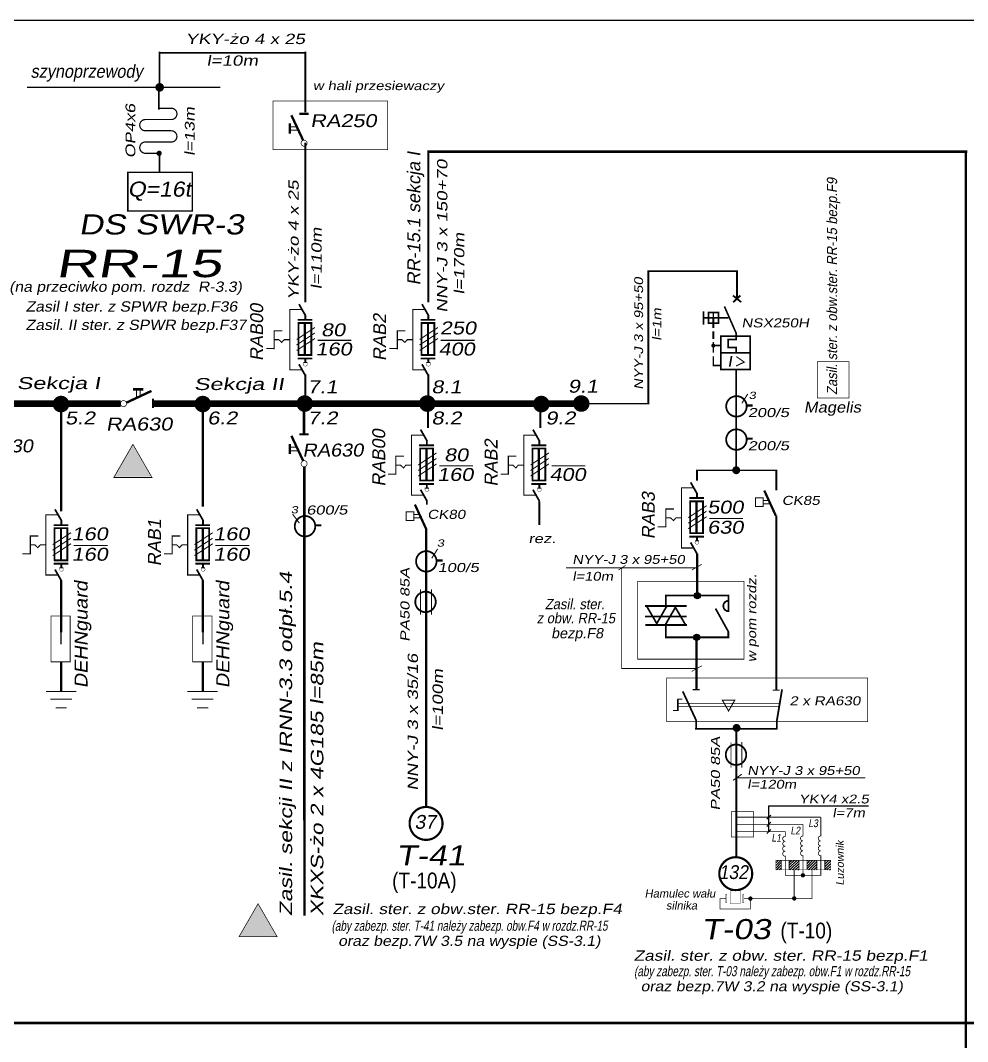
# Model space of a CAD drawing. Header units: millimetres. Extents: x 649 to 1239, y -5 to 425.
# Drawn here: x 727.9 to 859.7, y 277.9 to 420 of the extents above; entities that cross this region are included whole.
import ezdxf
from ezdxf.enums import TextEntityAlignment as Align

# ---------------------------------------------------------------- set-up
doc = ezdxf.new("R2010")
doc.units = ezdxf.units.MM
for name, pattern in [('DASHED', [19.05, 12.7, -6.35]), ('DASHED2', [9.525, 6.35, -3.175]), ('EPLANLINE7', [0])]:
    doc.linetypes.add(name, pattern=pattern)
for name, color, linetype in [('AUTOCONNECTING', 2, 'Continuous'), ('Ideowy', 7, 'Continuous'), ('napięcie zwrotne', 2, 'Continuous'), ('SYMBOL', 1, 'Continuous'), ('TEKST', 5, 'Continuous')]:
    doc.layers.add(name, color=color, linetype=linetype)
doc.layers.add('EPLAN108', color=5, linetype='Continuous', lineweight=35)
doc.layers.add('EPLAN300', color=5, linetype='Continuous', lineweight=25)
doc.styles.add('styl1', font='arial.ttf', dxfattribs={"width": 0.8, "oblique": 10, "height": 2.8})
pattern_1 = [(45, (805.4534, 274.50642), (-0.1844973, 0.1844973), [])]

msp = doc.modelspace()

# ---------------------------------------------------------------- hatches: boundary and pattern name
at = {"linetype": 'Continuous', "lineweight": 25, "ltscale": 1.5}
h = msp.add_hatch(dxfattribs=at)
h.set_pattern_fill('ANSI31', scale=2.087348, style=0)
h.set_pattern_definition(pattern_1)
h.paths.add_polyline_path([(832.99, 301.78), (833.75, 301.78), (833.75, 303.11), (832.99, 303.11)])
h = msp.add_hatch(dxfattribs=at)
h.set_pattern_fill('ANSI31', scale=2.087348, style=0)
h.set_pattern_definition(pattern_1)
h.paths.add_polyline_path([(836.22, 303.11), (834.85, 303.11), (834.85, 301.78), (836.22, 301.78)])
h.paths.add_polyline_path([(838.7, 303.11), (837.33, 303.11), (837.33, 301.78), (838.7, 301.78)])
h.paths.add_polyline_path([(840.6, 303.11), (839.81, 303.11), (839.81, 301.78), (840.6, 301.78)])
at = {"layer": 'EPLAN300', "lineweight": 25, "ltscale": 4}
h = msp.add_hatch(color=7, dxfattribs=at)
edge = h.paths.add_edge_path()
edge.add_arc((822.06, 339.96), 0.436, 0, 360)
h = msp.add_hatch(color=7, dxfattribs=at)
edge = h.paths.add_edge_path()
edge.add_arc((821.98, 334.15), 0.436, 0, 360)

# ---------------------------------------------------------------- linework, layer by layer
for p, q in [((1239.03, 420), (649.03, 420)), ((832.01, 307.11), (832.01, 310.68)), ((832.31, 309.42), (831.75, 308.83)), ((832.31, 308.42), (831.75, 307.83)), ((832.31, 307.42), (831.75, 306.83))]:
    msp.add_line(p, q)
for points, const_width in [([(747.26, 410.48), (747.26, 415.63)], 0.25), ([(767.48, 415.48), (747.3, 415.48)], 0.25), ([(728.84, 410.7), (755.74, 410.7)], 0.2), ([(658.21, 150), (859.42, 150), (859.42, 401.74)], 0.334), ([(747.26, 398.9), (747.26, 401.87)], 0.25), ([(784.58, 401.73), (845.34, 401.73), (855.55, 401.73), (859.62, 401.73)], 0.339), ([(815.26, 366.62), (815.26, 366.62), (815.26, 385.11), (827.75, 385.11)], 0.25), ([(827.5, 373.22), (828.6, 372.45), (827.45, 371.9)], 0.147), ([(829.09, 368.02), (828.27, 366.72)], 0.15), ([(767.37, 362.28), (767.37, 367.08)], 0.354), ([(805.93, 366.68), (815.38, 366.68)], 0.2), ([(733.58, 351.66), (733.58, 366.48)], 0.32), ([(753.3, 352.32), (753.3, 366.48)], 0.32), ([(767.43, 295.39), (767.4, 357.93)], 0.354), ([(821.91, 357.39), (833.18, 357.39)], 0.2), ([(831.39, 354.57), (832.99, 351.08)], 0.32), ([(782.79, 352.63), (784.39, 349.15)], 0.32), ([(765.78, 351.28), (766.72, 350.04)], 0.15), ([(785.95, 346.45), (785.13, 345.15)], 0.15), ([(811.11, 343.52), (812.11, 344.17)], 0.1), ([(822.7, 344.31), (821.3, 343.52)], 0.1), ([(822, 343.82), (807.62, 343.82), (803.8, 343.82), (807.11, 343.82)], 0.1), ([(821.79, 329.81), (811.55, 329.81), (811.55, 343.75)], 0.1), ([(733.58, 334.83), (733.58, 342.09)], 0.32), ([(753.3, 334.83), (753.3, 342.09)], 0.32), ([(783.57, 340.83), (783.57, 337.29)], 0.13), ([(785.08, 340.84), (785.08, 337.3)], 0.13), ([(733.58, 326.61), (733.58, 330.72)], 0.32), ([(753.3, 326.61), (753.3, 330.77)], 0.32), ([(822.7, 330.19), (821.3, 329.41)], 0.1), ([(731.48, 326.62), (735.69, 326.62)], 0.139), ([(732.09, 325.56), (735.08, 325.56)], 0.139), ([(751.15, 326.62), (755.36, 326.62)], 0.139), ([(751.76, 325.56), (754.75, 325.56)], 0.139), ([(732.8, 324.34), (734.37, 324.34)], 0.139), ([(752.47, 324.34), (754.04, 324.34)], 0.139), ([(821.77, 321.42), (833.2, 321.42)], 0.2), ([(826.76, 319.55), (826.76, 316.01)], 0.13), ([(828.27, 319.56), (828.27, 316.02)], 0.13), ([(828.25, 315.09), (827.04, 314.24)], 0.15), ([(827.53, 314.58), (845.44, 314.58)], 0.15), ([(867.58, 299.44), (867.58, 280.47), (720.3, 280.47)], 0.354)]:
    msp.add_lwpolyline(points, dxfattribs=dict(const_width=const_width))
at = {"color": 7}
for points, const_width in [([(747.17, 407.58), (747.17, 410.5)], 0.272), ([(747.1, 407.78), (748.9, 407.78)], 0.173), ([(767.27, 403.26), (765.61, 406.8)], 0.334), ([(745.3, 406.21), (749, 406.21)], 0.173), ([(765.39, 405.67), (765.39, 404.24)], 0.334), ([(765.42, 405.21), (766.38, 405.21)], 0.143), ([(745.3, 404.65), (748.9, 404.65)], 0.173), ([(766.6, 404.72), (765.42, 404.72)], 0.143), ([(745.3, 403.08), (749, 403.08)], 0.173), ([(745.3, 401.51), (745.3, 401.51)], 0.312), ([(745.3, 401.51), (745.3, 401.51)], 0.312), ([(745.3, 401.51), (747.1, 401.51)], 0.173), ([(828.19, 380.78), (827.03, 381.72)], 0.248), ([(827.05, 380.78), (828.07, 381.72)], 0.248), ([(822.92, 379.52), (822.92, 377.68)], 0.227), ([(824.3, 378.73), (824.3, 379.37)], 0.227), ([(827.49, 376.45), (825.84, 380.2)], 0.227), ([(767.49, 377.89), (767.49, 373.43)], 0.321), ([(767.49, 377.89), (767.49, 377.89), (767.49, 377.89), (767.49, 373.43)], 0.321), ([(784.61, 377.89), (784.61, 373.43)], 0.321), ([(784.61, 377.89), (784.61, 377.89), (784.61, 377.89), (784.61, 373.43)], 0.321), ([(826.41, 378.6), (822.92, 378.6)], 0.227), ([(824.3, 377.21), (824.3, 378.73)], 0.248), ([(768.88, 377.27), (768.88, 377.27), (766.34, 375.6)], 0.143), ([(766.51, 373.43), (768.38, 373.43), (768.38, 377.89), (766.6, 377.89), (766.6, 373.34)], 0.25), ([(767.49, 377.89), (767.49, 373.43)], 0.178), ([(785.99, 377.27), (785.99, 377.27), (783.45, 375.6)], 0.143), ([(783.63, 373.43), (785.5, 373.43), (785.5, 377.89), (783.72, 377.89), (783.72, 373.34)], 0.25), ([(784.6, 377.89), (784.6, 373.43)], 0.178), ([(824.3, 375.68), (824.3, 376.74)], 0.248), ([(827.49, 375.48), (827.49, 376.51)], 0.227), ([(768.86, 376.5), (768.86, 376.5), (766.33, 374.83)], 0.143), ([(768.88, 375.74), (768.88, 375.74), (766.34, 374.07)], 0.143), ([(785.98, 376.5), (785.98, 376.5), (783.44, 374.83)], 0.143), ([(785.99, 375.74), (785.99, 375.74), (783.45, 374.07)], 0.143), ([(824.3, 373.75), (824.3, 375.26)], 0.227), ([(825.33, 371.42), (825.33, 376.05), (829.42, 376.05), (829.42, 371.42)], 0.227), ([(827.6, 375.59), (826.26, 375.59)], 0.227), ([(826.37, 375.7), (826.37, 374.39)], 0.227), ([(825.33, 374.74), (824.3, 374.74)], 0.227), ([(825.33, 373.73), (829.42, 373.73)], 0.227), ([(826.26, 374.5), (827.6, 374.5)], 0.227), ([(827.48, 374.58), (827.48, 373.62)], 0.227), ([(824.3, 371.87), (824.3, 373.24)], 0.227), ([(825.33, 371.98), (824.3, 371.98)], 0.227), ([(825.21, 371.42), (829.53, 371.42)], 0.227), ([(827.49, 357.28), (827.49, 371.42)], 0.227), ([(742.61, 366.78), (746.15, 368.44)], 0.334), ([(745.02, 368.66), (743.59, 368.66)], 0.334), ([(744.07, 367.45), (744.07, 368.63)], 0.143), ([(744.56, 368.63), (744.56, 367.67)], 0.143), ([(669.94, 366.66), (741.88, 366.66)], 0.9), ([(746.44, 366.66), (806.48, 366.66)], 0.9), ([(828.81, 366.41), (829.77, 366.41), (829.77, 366.41)], 0.28), ([(765.39, 361.07), (765.39, 359.64)], 0.334), ([(767.27, 358.66), (765.61, 362.2)], 0.334), ([(828.81, 361.79), (829.77, 361.79), (829.77, 361.79)], 0.28), ([(765.42, 360.61), (766.38, 360.61)], 0.143), ([(766.6, 360.12), (765.42, 360.12)], 0.143), ([(785.8, 359.81), (785.8, 359.81), (783.26, 358.14)], 0.143), ([(783.43, 355.97), (785.3, 355.97), (785.3, 360.42), (783.52, 360.42), (783.52, 355.87)], 0.25), ([(784.41, 360.42), (784.41, 355.97)], 0.321), ([(784.41, 360.42), (784.41, 360.42), (784.41, 360.42), (784.41, 355.97)], 0.321), ([(784.41, 360.42), (784.41, 355.97)], 0.178), ([(801.43, 359.81), (801.43, 359.81), (798.89, 358.14)], 0.143), ([(799.06, 355.97), (800.93, 355.97), (800.93, 360.42), (799.15, 360.42), (799.15, 355.87)], 0.25), ([(800.04, 360.42), (800.04, 355.97)], 0.321), ([(800.04, 360.42), (800.04, 360.42), (800.04, 360.42), (800.04, 355.97)], 0.321), ([(800.04, 360.42), (800.04, 355.97)], 0.178), ([(785.78, 359.04), (785.78, 359.04), (783.25, 357.37)], 0.143), ([(785.8, 358.28), (785.8, 358.28), (783.26, 356.61)], 0.143), ([(801.41, 359.04), (801.41, 359.04), (798.87, 357.37)], 0.143), ([(801.43, 358.28), (801.43, 358.28), (798.89, 356.61)], 0.143), ([(823.36, 352.47), (823.36, 352.47), (820.82, 350.8)], 0.143), ([(821, 348.63), (822.87, 348.63), (822.87, 353.08), (821.09, 353.08), (821.09, 348.54)], 0.25), ([(821.98, 353.08), (821.98, 348.63)], 0.321), ([(821.98, 353.08), (821.98, 353.08), (821.98, 353.08), (821.98, 348.63)], 0.321), ([(821.97, 353.08), (821.97, 348.63)], 0.178), ([(831.23, 353.18), (831.97, 353.18)], 0.135), ([(832.19, 352.71), (831.23, 352.71)], 0.135), ([(782.63, 351.25), (783.37, 351.25)], 0.135), ([(823.35, 351.7), (823.35, 351.7), (820.81, 350.03)], 0.143), ([(823.36, 350.94), (823.36, 350.94), (820.82, 349.27)], 0.143), ([(768.8, 349.73), (769.76, 349.73), (769.76, 349.73)], 0.28), ([(783.59, 350.77), (782.63, 350.77)], 0.135), ([(734.95, 348.71), (734.95, 348.71), (732.41, 347.04)], 0.143), ([(732.58, 344.87), (734.45, 344.87), (734.45, 349.33), (732.67, 349.33), (732.67, 344.78)], 0.25), ([(733.56, 349.33), (733.56, 344.87)], 0.321), ([(733.56, 349.33), (733.56, 349.33), (733.56, 349.33), (733.56, 344.87)], 0.321), ([(733.56, 349.33), (733.56, 344.87)], 0.178), ([(754.66, 348.71), (754.66, 348.71), (752.12, 347.04)], 0.143), ([(752.3, 344.87), (754.17, 344.87), (754.17, 349.33), (752.39, 349.33), (752.39, 344.78)], 0.25), ([(753.28, 349.33), (753.28, 344.87)], 0.321), ([(753.28, 349.33), (753.28, 349.33), (753.28, 349.33), (753.28, 344.87)], 0.321), ([(753.27, 349.33), (753.27, 344.87)], 0.178), ([(784.34, 310.65), (784.34, 349.3)], 0.32), ([(734.93, 347.94), (734.93, 347.94), (732.39, 346.27)], 0.143), ([(734.95, 347.18), (734.95, 347.18), (732.41, 345.51)], 0.143), ([(754.65, 347.94), (754.65, 347.94), (752.11, 346.27)], 0.143), ([(754.66, 347.18), (754.66, 347.18), (752.12, 345.51)], 0.143), ([(822.06, 345.78), (822.06, 340.01)], 0.313), ([(785.67, 344.84), (786.63, 344.84), (786.63, 344.84)], 0.28), ([(821.96, 334.18), (821.96, 326.85)], 0.313), ([(827.5, 321.8), (827.5, 303.53)], 0.313)]:
    msp.add_lwpolyline(points, dxfattribs=dict(at, const_width=const_width))
at = {"color": 7, "const_width": 0.173}
for points in [[(749, 406.21, 0.939016), (748.9, 407.78)], [(745.3, 406.21, 1), (745.3, 404.64)], [(749, 403.08, 0.939016), (748.9, 404.64)], [(745.3, 403.08, 1), (745.3, 401.51)]]:
    msp.add_lwpolyline(points, format="xyb", dxfattribs=at)
at = {"linetype": 'DASHED', "ltscale": 0.3, "const_width": 0.1}
msp.add_lwpolyline([(763.05, 408.79), (779.01, 408.79), (779.01, 402), (763.05, 402)], close=True, dxfattribs=at)
at = {"color": 7}
for points, const_width in [([(747, 401.51, -1), (747.42, 401.51, -1)], 0.312), ([(824.3, 374.91, -1), (824.3, 374.58, -1)], 0.227), ([(767.27, 372.17, 1), (767.82, 372.17, 1)], 0.0488), ([(784.38, 372.17, 1), (784.94, 372.17, 1)], 0.0488), ([(826.09, 366.29, 1), (828.94, 366.29, 1)], 0.251), ([(826.09, 361.67, 1), (828.94, 361.67, 1)], 0.251), ([(784.19, 354.71, 1), (784.74, 354.71, 1)], 0.0488), ([(799.82, 354.71, 1), (800.37, 354.71, 1)], 0.0488), ([(766.08, 349.61, 1), (768.93, 349.61, 1)], 0.251), ([(821.75, 347.37, 1), (822.3, 347.37, 1)], 0.0488), ([(782.95, 344.72, 1), (785.8, 344.72, 1)], 0.251), ([(733.34, 343.61, 1), (733.89, 343.61, 1)], 0.0488), ([(753.05, 343.61, 1), (753.6, 343.61, 1)], 0.0488), ([(782.84, 339.08, 1), (785.69, 339.08, 1)], 0.251), ([(826.03, 317.81, 1), (828.88, 317.81, 1)], 0.251), ([(782.05, 308.25, 1), (786.63, 308.25, 1)], 0.3), ([(825.13, 301.26, 1), (829.71, 301.26, 1)], 0.3), ([(836.61, 301.03, 1), (836.92, 301.03, 1)], 0.295), ([(829.31, 297.79, 1), (829.61, 297.79, 1)], 0.295), ([(835.4, 297.81, 1), (835.71, 297.81, 1)], 0.295)]:
    msp.add_lwpolyline(points, format="xyb", close=True, dxfattribs=dict(at, const_width=const_width))
for points, const_width in [([(742.86, 398.87), (742.86, 393.48), (751.84, 393.48), (751.84, 398.87)], 0.2), ([(825.02, 379.37), (823.63, 379.37), (823.63, 377.85), (825.02, 377.85)], 0.227), ([(740.91, 356.39), (746.22, 356.39), (743.57, 361)], 0.0954), ([(831.24, 353.54), (831.24, 352.35), (830.17, 352.35), (830.17, 353.54)], 0.135), ([(782.64, 351.6), (782.64, 350.42), (781.57, 350.42), (781.57, 351.6)], 0.135), ([(833.01, 303.11), (840.63, 303.11), (840.63, 301.78), (833.01, 301.78)], 0.0537), ([(826.03, 298.4), (826.18, 298.4), (826.18, 297.21), (826.03, 297.21)], 0.0537), ([(826.63, 298.86), (828.03, 298.86), (828.03, 297.1), (826.63, 297.1)], 0.0537), ([(828.39, 298.4), (828.54, 298.4), (828.54, 297.21), (828.39, 297.21)], 0.0537), ([(758.32, 292.48), (763.63, 292.48), (760.97, 297.08)], 0.0954)]:
    msp.add_lwpolyline(points, close=True, dxfattribs=dict(at, const_width=const_width))
at = {"linetype": 'DASHED2', "const_width": 0.15}
for points in [[(763.84, 375.59), (764.33, 375.14)], [(764.23, 375.14), (764.63, 375.59)], [(780.96, 375.59), (781.45, 375.14)], [(781.35, 375.14), (781.74, 375.59)], [(780.76, 358.13), (781.25, 357.68)], [(781.15, 357.67), (781.55, 358.13)], [(796.39, 358.13), (796.88, 357.68)], [(796.78, 357.67), (797.18, 358.13)], [(818.33, 350.79), (818.82, 350.34)], [(818.71, 350.34), (819.11, 350.79)], [(729.91, 347.03), (730.4, 346.58)], [(730.3, 346.58), (730.7, 347.03)], [(749.63, 347.03), (750.12, 346.58)], [(750.01, 346.58), (750.41, 347.03)]]:
    msp.add_lwpolyline(points, dxfattribs=at)
at = {"lineweight": 25, "const_width": 0.15}
for points in [[(769.25, 375.48), (773.96, 375.48)], [(786.36, 375.48), (791.08, 375.48)], [(786.17, 358.01), (790.88, 358.01)], [(801.8, 358.01), (806.51, 358.01)], [(823.73, 350.68), (828.45, 350.68)], [(735.31, 346.92), (740.03, 346.92)], [(755.03, 346.92), (759.75, 346.92)]]:
    msp.add_lwpolyline(points, dxfattribs=at)
for points, const_width in [([(838.77, 372.5), (843.18, 372.5), (843.18, 367.47), (838.77, 367.47)], 0.1), ([(816.43, 336.07), (817.84, 338.52), (815.01, 338.52)], 0.242), ([(819.02, 338.32), (817.61, 335.87), (820.44, 335.87)], 0.242), ([(732.16, 337.13), (734.84, 337.13), (734.84, 330.74), (732.16, 330.74)], 0.1), ([(751.87, 337.13), (754.56, 337.13), (754.56, 330.74), (751.87, 330.74)], 0.1), ([(817.81, 328.5), (845.76, 328.5), (845.76, 322.43), (817.81, 322.43)], 0.1), ([(826.42, 323.9), (827.28, 325.39), (825.56, 325.39)], 0.152)]:
    msp.add_lwpolyline(points, close=True, dxfattribs=dict(const_width=const_width))
at = {"const_width": 0.551}
for points in [[(827.21, 357.4, 1), (827.76, 357.4, 1)], [(827.26, 321.54, 1), (827.81, 321.54, 1)]]:
    msp.add_lwpolyline(points, format="xyb", close=True, dxfattribs=at)
at = {"linetype": 'DASHED2', "ltscale": 0.3, "const_width": 0.1}
for points in [[(813.77, 341.94), (828.56, 341.94), (828.56, 331.11), (813.77, 331.11)], [(826.8, 309.87), (829.92, 309.87), (829.92, 306.37), (826.8, 306.37)]]:
    msp.add_lwpolyline(points, close=True, dxfattribs=at)
for points in [[(733.56, 334.99), (733.56, 333.21)], [(753.28, 334.99), (753.28, 333.21)], [(832.01, 310.68), (845.88, 310.68)]]:
    msp.add_lwpolyline(points)
at = {"color": 7, "linetype": 'Continuous', "const_width": 0.107}
for points in [[(835.55, 301.78), (835.55, 297.81)], [(838.03, 301.78), (838.03, 297.75)], [(826.01, 297.79), (825.17, 297.79)], [(825.23, 297.79), (825.23, 296.33)], [(838.03, 297.79), (828.54, 297.79)], [(829.46, 297.79), (829.46, 296.33)], [(825.18, 296.33), (829.51, 296.33)]]:
    msp.add_lwpolyline(points, dxfattribs=at)
at = {"layer": 'AUTOCONNECTING', "color": 7, "const_width": 0.107}
msp.add_lwpolyline([(827.54, 309.12), (839.25, 309.12)], dxfattribs=at)
at = {"layer": 'AUTOCONNECTING', "color": 7, "linetype": 'EPLANLINE7', "const_width": 0.107}
for points in [[(839.25, 309.12), (839.25, 306.46)], [(827.49, 308.11), (836.78, 308.11)], [(827.66, 307.11), (834.3, 307.11)], [(834.3, 307.16), (834.3, 306.4)], [(836.78, 308.11), (836.78, 306.46)], [(833.75, 303.11), (833.75, 301.78)], [(834.3, 303.74), (834.3, 301.02)], [(834.85, 303.11), (834.85, 301.78)], [(836.22, 303.11), (836.22, 301.78)], [(836.78, 303.7), (836.78, 301.02)], [(837.33, 303.11), (837.33, 301.78)], [(838.7, 303.11), (838.7, 301.78)], [(839.25, 303.79), (839.25, 301.02)], [(839.81, 303.11), (839.81, 301.78)], [(834.25, 301.02), (839.31, 301.02)]]:
    msp.add_lwpolyline(points, dxfattribs=at)
at = {"layer": 'EPLAN300', "color": 7, "lineweight": 25, "ltscale": 4, "const_width": 0.242}
for points in [[(817.7, 340.08), (817.7, 338.51)], [(817.7, 339.96), (826.42, 339.96)], [(814.8, 338.51), (820.61, 338.51)], [(826.42, 334.88), (824.61, 338.15)], [(814.8, 337.06), (820.61, 337.06)], [(814.83, 335.86), (820.64, 335.86)], [(817.7, 334.03), (817.7, 335.8)], [(817.7, 334.15), (826.42, 334.15)], [(826.39, 334.03), (826.39, 334.96)]]:
    msp.add_lwpolyline(points, dxfattribs=at)
at = {"layer": 'EPLAN300', "color": 7, "lineweight": 25, "const_width": 0.242}
msp.add_lwpolyline([(826.42, 340.08), (826.42, 337.68)], dxfattribs=at)
at = {"layer": 'EPLAN300', "color": 7, "lineweight": 25, "ltscale": 4, "const_width": 0.242}
msp.add_lwpolyline([(826.42, 339.24, 1), (826.42, 337.78)], format="xyb", dxfattribs=at)
at = {"layer": 'EPLAN300', "color": 7, "lineweight": 25, "ltscale": 4}
for centre in [(822.06, 339.96), (821.98, 334.15)]:
    msp.add_circle(centre, 0.436, dxfattribs=at)
at = {"layer": 'Ideowy', "lineweight": 25}
for points, const_width in [([(767.54, 407.23), (767.54, 415.63)], 0.25), ([(767.54, 380.76), (767.54, 403)], 0.25), ([(784.65, 380.76), (784.65, 401.9)], 0.25), ([(827.6, 381.33), (827.6, 385.12)], 0.25), ([(767.1, 379.76), (765.33, 379.76)], 0.15), ([(765.39, 379.83), (765.39, 371.31)], 0.15), ([(767.57, 378.93), (766.66, 380.52)], 0.25), ([(784.21, 379.76), (782.44, 379.76)], 0.15), ([(782.51, 379.83), (782.51, 371.31)], 0.15), ([(784.68, 378.93), (783.77, 380.52)], 0.25), ([(767.54, 378.33), (767.54, 378.99)], 0.25), ([(784.65, 378.33), (784.65, 378.99)], 0.25), ([(763.23, 375.57), (763.9, 375.57)], 0.15), ([(765.39, 375.57), (764.57, 375.57)], 0.15), ([(780.34, 375.57), (781.01, 375.57)], 0.15), ([(782.51, 375.57), (781.68, 375.57)], 0.15), ([(767.25, 372.38), (767.83, 372.38)], 0.15), ([(767.54, 372.38), (767.54, 373.04)], 0.25), ([(784.37, 372.38), (784.94, 372.38)], 0.15), ([(784.65, 372.38), (784.65, 373.04)], 0.25), ([(767.1, 371.38), (765.39, 371.38)], 0.15), ([(767.56, 370.56), (766.66, 372.15)], 0.25), ([(784.21, 371.38), (782.51, 371.38)], 0.15), ([(784.67, 370.56), (783.77, 372.15)], 0.25), ([(767.54, 366.2), (767.54, 370.75)], 0.25), ([(784.65, 366.2), (784.65, 370.75)], 0.25), ([(784.61, 363.29), (784.61, 366.66)], 0.25), ([(800.24, 363.29), (800.24, 366.66)], 0.25), ([(782.31, 362.37), (782.31, 353.84)], 0.15), ([(784.49, 361.46), (783.58, 363.06)], 0.25), ([(797.94, 362.37), (797.94, 353.84)], 0.15), ([(800.12, 361.46), (799.21, 363.06)], 0.25), ([(784.02, 362.29), (782.25, 362.29)], 0.15), ([(784.46, 360.87), (784.46, 361.53)], 0.25), ([(799.65, 362.29), (797.88, 362.29)], 0.15), ([(800.09, 360.87), (800.09, 361.53)], 0.25), ([(780.15, 358.1), (780.82, 358.1)], 0.15), ([(782.31, 358.1), (781.49, 358.1)], 0.15), ([(795.78, 358.1), (796.45, 358.1)], 0.15), ([(797.94, 358.1), (797.12, 358.1)], 0.15), ([(822.02, 355.96), (822.02, 357.45)], 0.25), ([(833.06, 354.62), (833.06, 357.45)], 0.25), ([(784.46, 354.92), (784.46, 355.57)], 0.25), ([(800.09, 354.92), (800.09, 355.57)], 0.25), ([(822.05, 354.13), (821.14, 355.72)], 0.25), ([(784.02, 353.92), (782.31, 353.92)], 0.15), ([(784.48, 353.1), (783.58, 354.69)], 0.25), ([(784.17, 354.92), (784.75, 354.92)], 0.15), ([(799.65, 353.92), (797.94, 353.92)], 0.15), ([(800.11, 353.1), (799.21, 354.69)], 0.25), ([(799.8, 354.92), (800.38, 354.92)], 0.15), ([(821.58, 354.95), (819.81, 354.95)], 0.15), ([(819.88, 355.03), (819.88, 346.5)], 0.15), ([(822.02, 353.53), (822.02, 354.19)], 0.25), ([(784.46, 352.63), (784.46, 353.29)], 0.25), ([(800.09, 349.78), (800.09, 353.09)], 0.25), ([(733.17, 351.2), (731.4, 351.2)], 0.15), ([(731.46, 351.27), (731.46, 342.75)], 0.15), ([(733.64, 350.37), (732.72, 351.96)], 0.25), ([(752.88, 351.2), (751.11, 351.2)], 0.15), ([(751.18, 351.27), (751.18, 342.75)], 0.15), ([(753.35, 350.37), (752.44, 351.96)], 0.25), ([(833.06, 326.8), (833.06, 351.09)], 0.25), ([(733.61, 349.77), (733.61, 350.43)], 0.25), ([(753.32, 349.77), (753.32, 350.43)], 0.25), ([(817.71, 350.77), (818.38, 350.77)], 0.15), ([(819.88, 350.77), (819.05, 350.77)], 0.15), ([(822.02, 347.58), (822.02, 348.24)], 0.25), ([(729.3, 347.01), (729.97, 347.01)], 0.15), ([(731.46, 347.01), (730.64, 347.01)], 0.15), ([(749.01, 347.01), (749.68, 347.01)], 0.15), ([(751.18, 347.01), (750.35, 347.01)], 0.15), ([(822.04, 345.76), (821.14, 347.35)], 0.25), ([(821.73, 347.58), (822.31, 347.58)], 0.15), ([(821.58, 346.58), (819.88, 346.58)], 0.15), ([(733.61, 343.82), (733.61, 344.48)], 0.25), ([(753.32, 343.82), (753.32, 344.48)], 0.25), ([(733.17, 342.82), (731.46, 342.82)], 0.15), ([(733.63, 342), (732.72, 343.59)], 0.25), ([(733.32, 343.82), (733.9, 343.82)], 0.15), ([(752.88, 342.82), (751.18, 342.82)], 0.15), ([(753.34, 342), (752.44, 343.59)], 0.25), ([(753.03, 343.82), (753.61, 343.82)], 0.15)]:
    msp.add_lwpolyline(points, dxfattribs=dict(at, const_width=const_width))
at = {"layer": 'Ideowy', "color": 7, "lineweight": 25}
for points, const_width in [([(746.96, 410.69, 1), (747.61, 410.69, 1)], 0.538), ([(767.38, 402.49, 1), (767.38, 403.33, 1)], 0.0931), ([(732.93, 366.61, 1), (734.2, 366.61, 1)], 1.04), ([(741.84, 366.67, 1), (742.68, 366.67, 1)], 0.0931), ([(752.65, 366.61, 1), (753.91, 366.61, 1)], 1.04), ([(766.83, 366.68, 1), (768.09, 366.68, 1)], 1.04), ([(783.88, 366.68, 1), (785.15, 366.68, 1)], 1.04), ([(799.74, 366.61, 1), (801.01, 366.61, 1)], 1.04), ([(805.3, 366.68, 1), (806.56, 366.68, 1)], 1.04), ([(767.38, 357.89, 1), (767.38, 358.73, 1)], 0.0931)]:
    msp.add_lwpolyline(points, format="xyb", close=True, dxfattribs=dict(at, const_width=const_width))
for points, const_width in [([(766.71, 407.01), (768, 407.01)], 0.3), ([(768.51, 378.33), (766.46, 378.33)], 0.25), ([(785.63, 378.33), (783.57, 378.33)], 0.25), ([(763.23, 376.89), (763.23, 374.25)], 0.15), ([(764.36, 376.81), (763.23, 376.81)], 0.15), ([(780.34, 376.89), (780.34, 374.25)], 0.15), ([(781.48, 376.81), (780.35, 376.81)], 0.15), ([(763.23, 374.33), (762.1, 374.33)], 0.15), ([(780.34, 374.33), (779.21, 374.33)], 0.15), ([(768.51, 372.96), (766.46, 372.96)], 0.25), ([(785.63, 372.96), (783.57, 372.96)], 0.25), ([(746.36, 367.34), (746.36, 366.05)], 0.3), ([(766.71, 362.41), (768, 362.41)], 0.3), ([(785.43, 360.87), (783.38, 360.87)], 0.25), ([(801.06, 360.87), (799, 360.87)], 0.25), ([(780.15, 359.42), (780.15, 356.79)], 0.15), ([(781.28, 359.35), (780.15, 359.35)], 0.15), ([(795.78, 359.42), (795.78, 356.79)], 0.15), ([(796.91, 359.35), (795.78, 359.35)], 0.15), ([(780.2, 356.86), (779.07, 356.86)], 0.15), ([(795.83, 356.86), (794.7, 356.86)], 0.15), ([(785.43, 355.49), (783.38, 355.49)], 0.25), ([(801.06, 355.49), (799, 355.49)], 0.25), ([(823, 353.53), (820.94, 353.53)], 0.25), ([(817.71, 352.09), (817.71, 349.45)], 0.15), ([(818.85, 352.01), (817.72, 352.01)], 0.15), ([(734.58, 349.77), (732.52, 349.77)], 0.25), ([(754.3, 349.77), (752.24, 349.77)], 0.25), ([(817.71, 349.53), (816.58, 349.53)], 0.15), ([(729.3, 348.33), (729.3, 345.69)], 0.15), ([(730.43, 348.25), (729.3, 348.25)], 0.15), ([(749.01, 348.33), (749.01, 345.69)], 0.15), ([(750.15, 348.25), (749.02, 348.25)], 0.15), ([(823, 348.16), (820.94, 348.16)], 0.25), ([(729.3, 345.77), (728.16, 345.77)], 0.15), ([(749.01, 345.77), (747.88, 345.77)], 0.15), ([(734.58, 344.4), (732.52, 344.4)], 0.25), ([(754.3, 344.4), (752.24, 344.4)], 0.25)]:
    msp.add_lwpolyline(points, dxfattribs=dict(at, const_width=const_width))
at = {"layer": 'Ideowy'}
for points, const_width in [([(821.42, 326.86), (822.39, 326.86)], 0.15), ([(832.55, 326.8), (833.53, 326.8)], 0.15), ([(819.27, 325.54), (820, 325.54)], 0.15), ([(818.7, 323.96), (819.46, 323.96)], 0.15), ([(821.9, 321.33), (821.9, 322.58)], 0.25), ([(833.14, 321.34), (833.14, 322.57)], 0.25)]:
    msp.add_lwpolyline(points, dxfattribs=dict(at, const_width=const_width))
at = {"layer": 'Ideowy', "color": 7, "const_width": 0.25}
for points in [[(833.13, 322.51), (833.86, 326.9)], [(821.92, 322.58), (820.05, 326.62)]]:
    msp.add_lwpolyline(points, dxfattribs=at)
at = {"layer": 'Ideowy', "color": 7}
msp.add_lwpolyline([(819.36, 325.51, 0.192, 0.192, 0), (819.36, 323.95, 0.275, 0.275, 0)], format="xyseb", dxfattribs=at)
at = {"layer": 'Ideowy', "color": 7, "linetype": 'DASHED2', "ltscale": 0.5}
msp.add_lwpolyline([(833.44, 324.54, 0.1, 0.1, 0), (819.36, 324.54, 0.25, 0.25, 0)], format="xyseb", dxfattribs=at)
at = {"layer": 'Ideowy', "color": 7, "linetype": 'DASHED2', "ltscale": 0.5, "const_width": 0.1}
msp.add_lwpolyline([(819.36, 324.96), (833.54, 324.96)], dxfattribs=at)
at = {"layer": 'napięcie zwrotne', "color": 2}
for points in [[(740.87, 356.5), (746.18, 356.5), (743.53, 361.1)], [(758.28, 292.51), (763.59, 292.51), (760.93, 297.11)]]:
    msp.add_solid(points, dxfattribs=at)
at = {"layer": 'SYMBOL', "color": 7, "linetype": 'EPLANLINE7', "const_width": 0.107}
for points in [[(834.3, 306.46, 1), (834.3, 305.76)], [(834.3, 305.76, 1.012489), (834.3, 305.08)], [(836.78, 306.51, 1), (836.78, 305.81)], [(836.78, 305.82, 1.012489), (836.78, 305.13)], [(839.25, 306.51, 1), (839.25, 305.81)], [(839.25, 305.82, 1.012489), (839.25, 305.13)], [(834.3, 305.08, 1), (834.3, 304.38)], [(834.3, 304.38, 1.043002), (834.34, 303.68)], [(836.78, 305.13, 1), (836.78, 304.43)], [(836.78, 304.44, 1.043002), (836.82, 303.74)], [(839.25, 305.13, 1), (839.25, 304.43)], [(839.25, 304.44, 1.043002), (839.29, 303.74)]]:
    msp.add_lwpolyline(points, format="xyb", dxfattribs=at)

# ---------------------------------------------------------------- texts
at = {"color": 7, "style": 'styl1', "oblique": 10}
for s, height, width, p in [('YKY-żo 4 x 25', 1.431, 1.3, (750.9, 416.71)), (' l=10m', 1.431, 1.3, (753.1, 413.7)), ('szynoprzewody', 1.8, 0.9, (729.32, 412.02)), ('w hali przesiewaczy', 1.23, 1.2, (768.6, 410.3)), ('Q=16t', 2.1, 1.09, (742.84, 395.47)), ('RR-15', 3.812, 1.5, (732.82, 384.27)), ('(na przeciwko pom. rozdz  R-3.3)', 1.431, 1.1, (726.35, 382.23)), ('Zasil I ster. z SPWR bezp.F36', 1.431, 1.1, (728.64, 379.48)), ('Zasil. II ster. z SPWR bezp.F37', 1.431, 1.1, (728.64, 376.92)), ('NSX250H', 1.26, 1.2, (828.22, 377.28)), ('I ', 1.486, 1.2, (826.23, 371.81)), ('Sekcja I', 1.669, 1.4, (727.42, 368.69)), ('Sekcja II', 1.669, 1.4, (752.06, 368.56)), ('3', 1, 1.3, (829.22, 367.32)), ('200/5', 1.26, 1.3, (829.11, 364.8)), ('200/5', 1.26, 1.3, (829.11, 360.18)), ('600/5', 1.26, 1.3, (767.69, 351.24)), ('CK85', 1.26, 1.2, (833.83, 352.57)), ('3', 1, 1.3, (765.53, 351.4)), ('CK80', 1.26, 1.2, (784.52, 350.63)), ('rez.', 1.26, 1.3, (798.59, 347.26)), ('3', 1, 1.3, (785.85, 346.77)), ('NYY-J 3 x 95+50', 1.23, 1.2, (804.69, 344.37)), ('100/5', 1.26, 1.3, (785.97, 343.23)), ('l=10m', 1.23, 1.2, (804.69, 342.03)), ('Zasil. ster.', 1.431, 0.9, (800.88, 338.06)), (' z obw. RR-15 ', 1.431, 0.9, (799.24, 336.1)), ('NYY-J 3 x 95+50', 1.23, 1.2, (829.02, 314.99)), ('l=120m', 1.23, 1.2, (829.02, 313.08)), ('YKY4 x2.5', 1.23, 1.2, (836.2, 311.03)), ('l=7m', 1.23, 1.2, (840.87, 309.12)), ('132', 1.921, 0.9, (825.07, 300.51)), ('Zasil. ster. z obw.ster. RR-15 bezp.F4', 1.431, 1.2, (771.33, 295.63)), ('Zasil. ster. z obw. ster. RR-15 bezp.F1', 1.431, 1.2, (813.23, 289.14))]:
    msp.add_text(s, height=height, dxfattribs=dict(at, width=width)).set_placement(p)
for s, height, width, p in [('OP4x6 ', 1.361, 1.3, (743.9, 400.84)), ('l=13m', 1.361, 1.3, (752.15, 401.15)), ('NNY-J 3 x 150+70 ', 1.431, 1.3, (787.31, 379.33)), ('Zasil. ster. z obw.ster. RR-15 bezp.F9', 1.431, 0.9, (841.52, 367.9)), ('YKY-żo 4 x 25', 1.431, 1.3, (766.63, 381.14)), (' l=110m', 1.431, 1.3, (769.82, 381.86)), ('l=170m', 1.431, 1.3, (789.67, 381.86)), ('NYY-J 3 x 95+50', 1.23, 1.2, (814.53, 368.61)), ('l=1m', 1.23, 1.2, (817.07, 375.43)), ('Zasil. sekcji II z IRNN-3.3 odpł.5.4', 1.753, 1.3, (765.71, 295.36)), ('PA50 85A', 1.26, 1.3, (782.04, 333.53)), ('w pom rozdz.', 1.23, 1.2, (830.26, 330.7)), ('XKXS-żo 2 x 4G185 l=85m', 1.753, 1.3, (770.06, 295.36)), ('NNY-J 3 x 35/16', 1.431, 1.3, (783.21, 312.81)), (' l=100m', 1.431, 1.3, (786.68, 320.43)), ('PA50 85A', 1.26, 1.3, (825.23, 310.04))]:
    msp.add_text(s, height=height, rotation=90, dxfattribs=dict(at, width=width)).set_placement(p)
at = {"color": 6, "style": 'styl1', "oblique": 10, "width": 1.2}
for s, p in [('DS SWR-3', (736.04, 390.21)), ('T-41', (780.17, 302.4)), ('T-03', (822.62, 292.14))]:
    msp.add_text(s, height=2.8, dxfattribs=at).set_placement(p)
at = {"color": 0, "style": 'styl1', "oblique": 10, "width": 1.1}
for p in [(737.25, 327.07), (756.97, 327.07)]:
    msp.add_text('DEHNguard', height=1.8, rotation=90, dxfattribs=at).set_placement(p)
at = {"color": 7, "style": 'styl1', "oblique": 10}
for s, height, p in [('bezp.F8', 1.431, (801.75, 334.01)), ('37', 1.921, (782.73, 307.5))]:
    msp.add_text(s, height=height, dxfattribs=at).set_placement(p)
at = {"color": 7, "lineweight": 30, "width": 0.9}
for s, p in [('(T-10A)', (779.62, 299.21)), ('(T-10)', (833.63, 292.24))]:
    msp.add_text(s, height=2.2, dxfattribs=at).set_placement(p)
at = {"layer": 'EPLAN108', "color": 1, "style": 'styl1', "oblique": 10}
for s, width, p, p2 in [('(aby zabezp. ster. T-41 należy zabezp. obw.F4 w rozdz.RR-15', 0.709196, (771.2, 293.31), (809.59, 293.31)), ('oraz bezp.7W 3.5 na wyspie (SS-3.1)', 1.126431, (772.11, 291.21), (808.6, 291.21)), ('(aby zabezp. ster. T-03 należy zabezp. obw.F1 w rozdz.RR-15', 0.709196, (813.28, 286.99), (851.67, 286.99)), ('oraz bezp.7W 3.2 na wyspie (SS-3.1)', 1.126431, (814.19, 284.89), (850.68, 284.89))]:
    msp.add_text(s, height=1.4, dxfattribs=dict(at, width=width)).set_placement(p, p2, align=Align.FIT)
at = {"layer": 'Ideowy', "color": 7, "lineweight": 25, "style": 'styl1', "oblique": 10}
for s, height, width, p in [('RA250', 1.8, 1.2, (768.24, 405.15)), ('250', 1.8, 1.2, (786.27, 376.3)), ('80', 1.8, 1.2, (769.74, 376.04)), ('160', 1.8, 1.2, (768.97, 373.37)), ('400', 1.8, 1.2, (786.09, 373.37)), ('7.1', 1.8, 1.2, (767.86, 368.11)), ('8.1', 1.8, 1.2, (785.1, 368.11)), ('9.1', 1.8, 1.2, (804.08, 368.19)), ('Magelis', 1.5, 1.1, (836.9, 365.43)), ('5.2', 1.8, 1.2, (734.12, 363.77)), ('6.2', 1.8, 1.2, (753.91, 363.77)), ('7.2', 1.8, 1.2, (767.86, 363.77)), ('8.2', 1.8, 1.2, (785.1, 363.77)), ('9.2', 1.8, 1.2, (800.95, 363.77)), ('RA630', 1.8, 1.2, (739.83, 362.93)), ('RA630', 1.8, 1.1, (721.2, 359.89)), ('RA630', 1.8, 1.1, (767.16, 359.31)), ('80', 1.8, 1.2, (786.86, 358.64)), ('160', 1.8, 1.2, (785.89, 355.91)), ('400', 1.8, 1.2, (801.52, 355.91)), ('500', 1.8, 1.2, (823.45, 351.37)), ('630', 1.8, 1.2, (823.45, 348.57)), ('160', 1.8, 1.2, (735.04, 347.65)), ('160', 1.8, 1.2, (754.75, 347.65)), ('160', 1.8, 1.2, (735.04, 344.81)), ('160', 1.8, 1.2, (754.75, 344.81)), ('2 x RA630', 1.26, 1.2, (834.9, 324.68))]:
    msp.add_text(s, height=height, dxfattribs=dict(at, width=width)).set_placement(p)
for s, p in [('RR-15.1 sekcja I', (783.54, 383.13)), ('RAB00', (761.68, 372.6)), ('RAB2', (778.79, 372.6)), ('RAB00', (778.66, 355.13)), ('RAB2', (794.28, 355.13)), ('RAB3', (816.16, 347.8)), ('RAB1', (747.46, 344.04))]:
    msp.add_text(s, height=1.8, rotation=90, dxfattribs=at).set_placement(p)
at = {"layer": 'TEKST', "color": 7, "style": 'styl1', "oblique": 10, "width": 0.8}
for s, p in [('L3', (838.18, 307.73)), ('L2', (835.7, 306.72)), ('L1', (833.05, 305.71))]:
    msp.add_text(s, height=1.074, dxfattribs=at).set_placement(p, align=Align.CENTER)
at = {"layer": 'TEKST', "color": 7, "style": 'styl1', "oblique": 10}
msp.add_text('Luzownik', height=1.074, rotation=90, dxfattribs=at).set_placement((842.45, 302.74), align=Align.CENTER)
for s, p in [('Hamulec wału', (819.66, 297.94)), ('silnika', (819.88, 296.27))]:
    msp.add_text(s, height=1.12, dxfattribs=at).set_placement(p, align=Align.CENTER)

doc.saveas('drawing.dxf')
